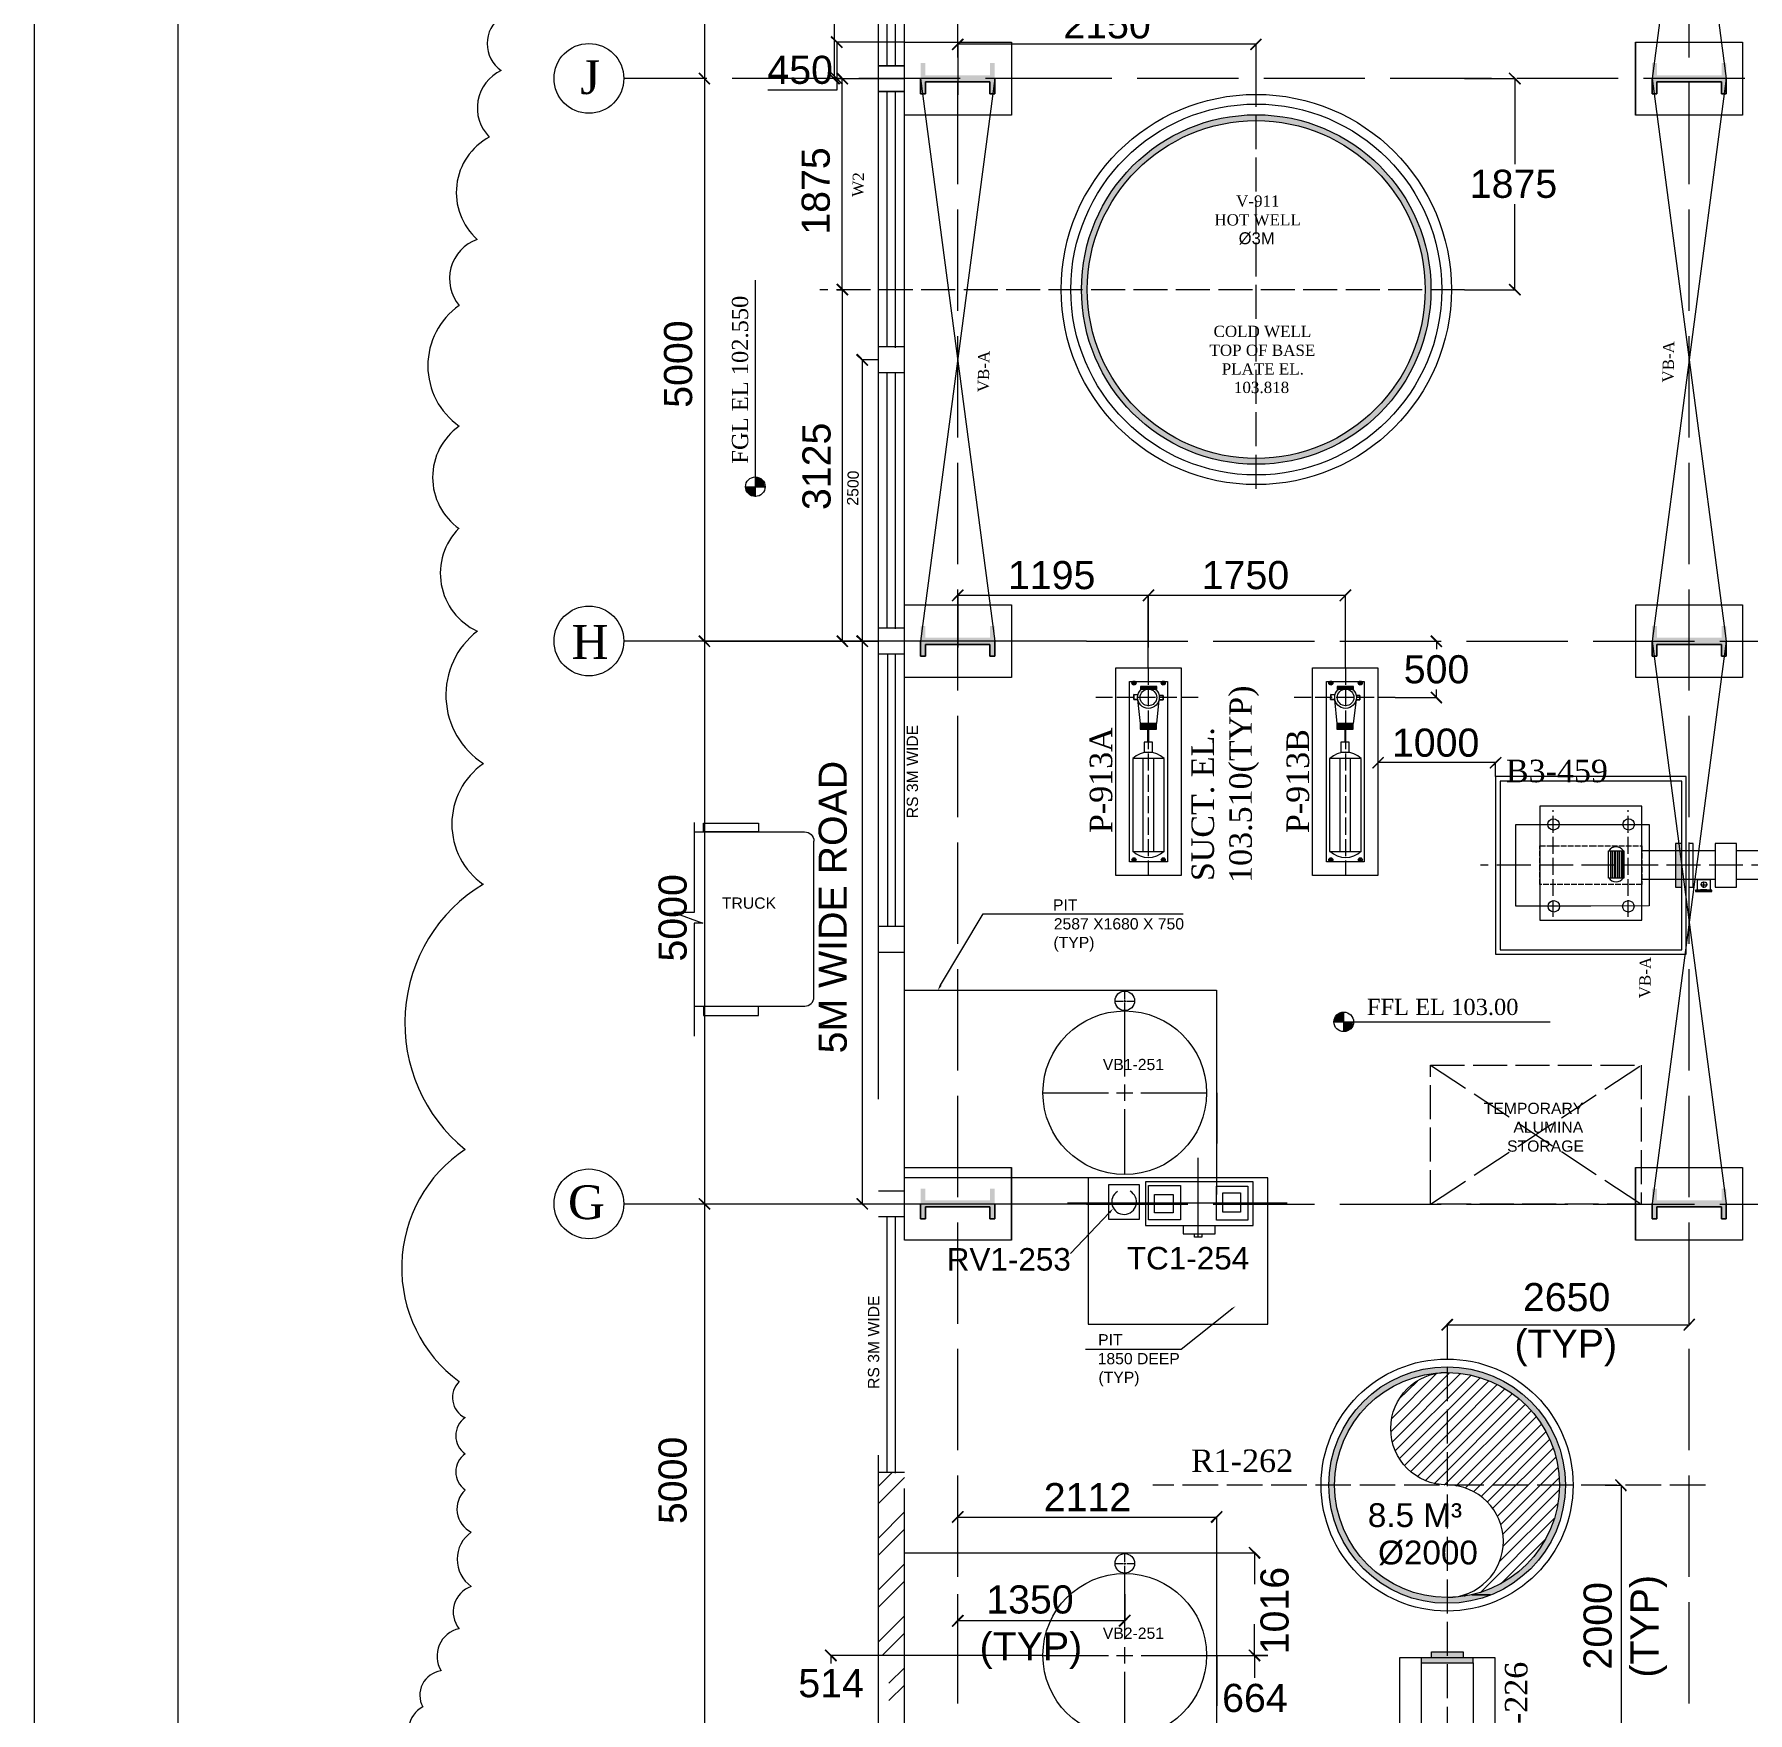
# Model space of a CAD drawing. Header units: inches. Extents: x 2602 to 127694, y 109 to 91908.
# Drawn here: x 2602 to 17829, y 52152 to 67067 of the extents above; entities that cross this region are included whole.
import ezdxf

# ---------------------------------------------------------------- set-up
doc = ezdxf.new("R2010")
doc.units = ezdxf.units.IN
doc.header["$MEASUREMENT"] = 0
doc.linetypes.add('PDF_IMPORT', pattern=[1, 0.8, -0.2])
doc.layers.add('PDF_Geometry', color=7, linetype='Continuous')
doc.layers.add('PDF_Solid Fills', color=7, linetype='Continuous', true_color=0x724639)
doc.layers.add('PDF_Text', color=230, linetype='Continuous', true_color=0xff007f)
doc.styles.add('PDF Arial', font='arial.ttf')
doc.styles.add('PDF Times New Roman', font='times.ttf')

msp = doc.modelspace()

# ---------------------------------------------------------------- hatches: boundary and pattern name
at = {"layer": 'PDF_Solid Fills', "true_color": 0x00b8b8, "transparency": 33554559}
for points in [[(9779, 66943), (9789, 66952), (9687, 67054), (9678, 67041)], [(8503, 66719), (8602, 66618), (8612, 66628), (8513, 66729)], [(9664, 66729), (9655, 66719), (9753, 66618), (9766, 66628)], [(9687, 66729), (9678, 66719), (9779, 66618), (9789, 66628)], [(9828, 66618), (9838, 66628), (9740, 66729), (9727, 66719)], [(9727, 64843), (9828, 64742), (9838, 64755), (9740, 64853)], [(10006, 64118), (10015, 64128), (9917, 64230), (9904, 64217)], [(10865, 62127), (10852, 62137), (10753, 62035), (10763, 62026)], [(12459, 62026), (12558, 62127), (12548, 62137), (12449, 62035)], [(14198, 62035), (14207, 62026), (14309, 62127), (14299, 62137)], [(8503, 61717), (8602, 61619), (8612, 61629), (8513, 61730)], [(9740, 61730), (9727, 61717), (9828, 61619), (9838, 61629)], [(9904, 61717), (10006, 61619), (10015, 61629), (9917, 61730)], [(15106, 61619), (15116, 61629), (15018, 61730), (15008, 61717)], [(15018, 61229), (15008, 61219), (15106, 61117), (15116, 61130)], [(14598, 60638), (14588, 60648), (14490, 60550), (14499, 60540)], [(15533, 60550), (15542, 60540), (15644, 60638), (15634, 60648)], [(8503, 56718), (8602, 56620), (8612, 56630), (8513, 56728)], [(9917, 56728), (9904, 56718), (10006, 56620), (10015, 56630)], [(15214, 55646), (15201, 55656), (15103, 55554), (15113, 55544)], [(17255, 55554), (17265, 55544), (17363, 55646), (17353, 55656)], [(16746, 54117), (16756, 54130), (16658, 54229), (16648, 54219)], [(10865, 53937), (10852, 53947), (10753, 53848), (10763, 53835)], [(13053, 53848), (13066, 53835), (13164, 53937), (13155, 53947)], [(13489, 53517), (13502, 53530), (13401, 53628), (13391, 53619)], [(10865, 53015), (10852, 53025), (10753, 52923), (10763, 52913)], [(12236, 52923), (12249, 52913), (12348, 53015), (12338, 53025)], [(9727, 52605), (9737, 52618), (9635, 52716), (9625, 52707)], [(13391, 52707), (13489, 52605), (13502, 52618), (13401, 52716)], [(15300, 52694), (15018, 52694), (15018, 52644), (14929, 52644), (14929, 52595), (15388, 52595), (15388, 52644), (15300, 52644)]]:
    msp.add_hatch(color=132, dxfattribs=at).paths.add_polyline_path(points)
at = {"layer": 'PDF_Solid Fills', "true_color": 0xb85b00, "transparency": 33554559}
for points in [[(10865, 67021), (10852, 67031), (10753, 66933), (10763, 66923)], [(13404, 66933), (13414, 66923), (13512, 67021), (13502, 67031)], [(15805, 66618), (15815, 66628), (15713, 66729), (15703, 66719)], [(15713, 64853), (15703, 64843), (15805, 64742), (15815, 64755)]]:
    msp.add_hatch(color=32, dxfattribs=at).paths.add_polyline_path(points)
at = {"layer": 'PDF_Solid Fills', "transparency": 33554559}
for color, points in [(256, [(11137, 66539), (11137, 66811), (11095, 66811), (11095, 66703), (10521, 66703), (10521, 66811), (10478, 66811), (10478, 66539), (10521, 66539), (10521, 66644), (11095, 66644), (11095, 66539)]), (256, [(17638, 66539), (17638, 66811), (17596, 66811), (17596, 66703), (17022, 66703), (17022, 66811), (16979, 66811), (16979, 66539), (17022, 66539), (17022, 66644), (17596, 66644), (17596, 66539)]), (256, [(11137, 61540), (11137, 61809), (11095, 61809), (11095, 61704), (10521, 61704), (10521, 61809), (10478, 61809), (10478, 61540), (10521, 61540), (10521, 61645), (11095, 61645), (11095, 61540)]), (256, [(17638, 61540), (17638, 61809), (17596, 61809), (17596, 61704), (17022, 61704), (17022, 61809), (16979, 61809), (16979, 61540), (17022, 61540), (17022, 61645), (17596, 61645), (17596, 61540)]), (1, [(12374, 61317), (12371, 61317), (12367, 61314), (12364, 61314), (12357, 61307), (12357, 61291), (12361, 61288), (12364, 61288), (12367, 61284), (12380, 61284), (12387, 61291), (12387, 61294), (12390, 61297), (12390, 61304), (12387, 61304), (12387, 61307), (12384, 61311), (12384, 61314), (12377, 61314)]), (1, [(12636, 61317), (12633, 61317), (12630, 61314), (12623, 61314), (12620, 61311), (12620, 61307), (12617, 61304), (12617, 61294), (12620, 61291), (12620, 61288), (12623, 61288), (12626, 61284), (12640, 61284), (12643, 61288), (12646, 61288), (12646, 61291), (12649, 61294), (12649, 61304), (12646, 61307), (12646, 61311), (12643, 61314), (12636, 61314)]), (1, [(14125, 61317), (14122, 61317), (14119, 61314), (14112, 61314), (14112, 61311), (14109, 61307), (14109, 61304), (14106, 61304), (14106, 61297), (14109, 61294), (14109, 61291), (14116, 61284), (14132, 61284), (14132, 61288), (14135, 61288), (14139, 61291), (14139, 61307), (14132, 61314), (14129, 61314)]), (1, [(14385, 61317), (14381, 61317), (14378, 61314), (14375, 61314), (14368, 61307), (14368, 61291), (14371, 61288), (14375, 61288), (14375, 61284), (14391, 61284), (14398, 61291), (14398, 61297), (14401, 61301), (14398, 61304), (14398, 61307), (14394, 61311), (14394, 61314), (14388, 61314)]), (1, [(12380, 59746), (12367, 59746), (12364, 59743), (12361, 59743), (12357, 59739), (12357, 59723), (12364, 59716), (12367, 59716), (12367, 59713), (12377, 59713), (12380, 59716), (12384, 59716), (12384, 59720), (12387, 59723), (12387, 59726), (12390, 59726), (12390, 59733), (12387, 59736), (12387, 59739)]), (1, [(12640, 59746), (12626, 59746), (12623, 59743), (12620, 59743), (12620, 59739), (12617, 59736), (12617, 59726), (12620, 59723), (12620, 59720), (12623, 59716), (12626, 59716), (12630, 59713), (12636, 59713), (12640, 59716), (12643, 59716), (12646, 59720), (12646, 59723), (12649, 59726), (12649, 59736), (12646, 59739), (12646, 59743), (12643, 59743)]), (1, [(14132, 59746), (14116, 59746), (14109, 59739), (14109, 59736), (14106, 59733), (14106, 59726), (14109, 59726), (14109, 59723), (14112, 59720), (14112, 59716), (14116, 59716), (14119, 59713), (14129, 59713), (14139, 59723), (14139, 59739), (14135, 59743), (14132, 59743)]), (1, [(14391, 59746), (14375, 59746), (14375, 59743), (14371, 59743), (14368, 59739), (14368, 59723), (14378, 59713), (14388, 59713), (14391, 59716), (14394, 59716), (14394, 59720), (14398, 59723), (14398, 59726), (14401, 59729), (14398, 59733), (14398, 59739)]), (256, [(10478, 56541), (10521, 56541), (10521, 56646), (11095, 56646), (11095, 56541), (11137, 56541), (11137, 56810), (11095, 56810), (11095, 56705), (10521, 56705), (10521, 56810), (10478, 56810)]), (256, [(17638, 56541), (17638, 56810), (17596, 56810), (17596, 56705), (17022, 56705), (17022, 56810), (16979, 56810), (16979, 56541), (17022, 56541), (17022, 56646), (17596, 56646), (17596, 56541)])]:
    msp.add_hatch(color=color, dxfattribs=at).paths.add_polyline_path(points)
at = {"layer": 'PDF_Solid Fills', "true_color": 0x00dd37, "transparency": 33554559}
h = msp.add_hatch(color=102, dxfattribs=at)
h.paths.add_polyline_path([(13460, 63298), (13319, 63305), (13194, 63321), (13184, 63325), (13046, 63357), (13000, 63370), (12915, 63400), (12843, 63433), (12790, 63456), (12705, 63502), (12669, 63525), (12577, 63584), (12554, 63600), (12462, 63675), (12446, 63689), (12361, 63777), (12351, 63787), (12269, 63885), (12262, 63895), (12187, 64004), (12184, 64010), (12118, 64125), (12115, 64131), (12062, 64253), (12059, 64256), (12016, 64384), (12016, 64387), (11984, 64522), (11964, 64660), (11957, 64797), (11964, 64938), (11984, 65073), (11984, 65076), (12016, 65207), (12016, 65211), (12059, 65342), (12062, 65345), (12115, 65466), (12118, 65473), (12184, 65588), (12187, 65594), (12262, 65703), (12269, 65709), (12351, 65808), (12361, 65821), (12446, 65906), (12462, 65919), (12554, 65995), (12577, 66011), (12669, 66073), (12705, 66093), (12790, 66142), (12843, 66165), (12915, 66198), (13000, 66224), (13046, 66241), (13184, 66273), (13194, 66273), (13319, 66293), (13460, 66300), (13597, 66293), (13722, 66273), (13735, 66273), (13870, 66241), (13916, 66224), (14001, 66198), (14073, 66165), (14125, 66142), (14211, 66093), (14247, 66073), (14339, 66011), (14362, 65995), (14453, 65919), (14470, 65906), (14555, 65821), (14565, 65808), (14647, 65709), (14654, 65703), (14729, 65594), (14732, 65588), (14798, 65473), (14801, 65466), (14854, 65345), (14857, 65342), (14900, 65211), (14900, 65207), (14932, 65076), (14932, 65073), (14952, 64938), (14959, 64797), (14952, 64660), (14932, 64522), (14900, 64387), (14900, 64384), (14857, 64256), (14854, 64253), (14801, 64131), (14798, 64125), (14732, 64010), (14729, 64004), (14654, 63895), (14647, 63885), (14565, 63787), (14555, 63777), (14470, 63689), (14453, 63675), (14362, 63600), (14339, 63584), (14247, 63525), (14211, 63502), (14125, 63456), (14073, 63433), (14001, 63400), (13916, 63370), (13870, 63357), (13735, 63325), (13722, 63321), (13597, 63305)])
h.paths.add_polyline_path([(13804, 63285), (13873, 63305), (13938, 63321), (13942, 63325), (14027, 63357), (14070, 63370), (14125, 63400), (14194, 63433), (14312, 63502), (14342, 63525), (14427, 63584), (14444, 63600), (14532, 63675), (14542, 63689), (14627, 63777), (14634, 63787), (14713, 63885), (14791, 64004), (14795, 64010), (14857, 64125), (14857, 64131), (14913, 64253), (14913, 64256), (14955, 64384), (14955, 64387), (14985, 64522), (15005, 64660), (15011, 64797), (15005, 64938), (14985, 65073), (14985, 65076), (14955, 65207), (14955, 65211), (14913, 65342), (14913, 65345), (14857, 65466), (14857, 65473), (14795, 65588), (14791, 65594), (14719, 65703), (14713, 65709), (14634, 65808), (14627, 65821), (14542, 65906), (14532, 65919), (14444, 65995), (14427, 66011), (14342, 66073), (14312, 66093), (14234, 66142), (14194, 66165), (14125, 66198), (14070, 66224), (13942, 66273), (13938, 66273), (13873, 66293), (13804, 66313), (13666, 66336), (13528, 66349), (13387, 66349), (13250, 66336), (13112, 66313), (13043, 66293), (12977, 66273), (12974, 66273), (12889, 66241), (12849, 66224), (12790, 66198), (12722, 66165), (12682, 66142), (12603, 66093), (12577, 66073), (12492, 66011), (12472, 65995), (12387, 65919), (12289, 65821), (12282, 65808), (12203, 65709), (12197, 65703), (12125, 65594), (12121, 65588), (12059, 65473), (12059, 65466), (12006, 65345), (12003, 65342), (11961, 65211), (11961, 65207), (11931, 65076), (11931, 65073), (11911, 64938), (11905, 64797), (11911, 64660), (11931, 64522), (11961, 64387), (11961, 64384), (12003, 64256), (12006, 64253), (12059, 64131), (12059, 64125), (12121, 64010), (12125, 64004), (12203, 63885), (12282, 63787), (12289, 63777), (12374, 63689), (12387, 63675), (12472, 63600), (12492, 63584), (12577, 63525), (12603, 63502), (12722, 63433), (12790, 63400), (12849, 63370), (12889, 63357), (12974, 63325), (12977, 63321), (13043, 63305), (13112, 63285), (13250, 63259), (13387, 63249), (13528, 63249), (13666, 63259)], flags=0)
at = {"layer": 'PDF_Solid Fills', "true_color": 0x5bb8b8, "transparency": 33554559}
h = msp.add_hatch(color=123, dxfattribs=at)
h.paths.add_polyline_path([(9008, 63046), (8923, 63046), (8923, 63029), (8926, 63016), (8933, 63003), (8943, 62990), (8953, 62980), (8966, 62970), (8979, 62964), (8992, 62960), (9008, 62957)])
h.paths.add_polyline_path([(9022, 63128), (9008, 63131), (9008, 63046), (9094, 63046), (9090, 63059), (9087, 63075), (9081, 63088), (9074, 63098), (9064, 63111), (9038, 63124)])
at = {"layer": 'PDF_Solid Fills', "true_color": 0xb85b5b, "transparency": 33554559}
for points in [[(12577, 61271), (12433, 61271), (12433, 61248), (12577, 61248)], [(14326, 61271), (14181, 61271), (14181, 61248), (14326, 61248)], [(12430, 60891), (12574, 60891), (12574, 60943), (12430, 60943)], [(14178, 60891), (14322, 60891), (14322, 60943), (14178, 60943)], [(17186, 59877), (17186, 59487), (17242, 59487), (17242, 59877)], [(17511, 59460), (17465, 59460), (17465, 59467), (17409, 59467), (17409, 59460), (17366, 59460), (17366, 59451), (17511, 59451)]]:
    msp.add_hatch(color=13, dxfattribs=at).paths.add_polyline_path(points)
at = {"layer": 'PDF_Solid Fills', "true_color": 0x5bb8b8, "transparency": 33554559}
h = msp.add_hatch(color=123, dxfattribs=at)
h.paths.add_polyline_path([(14237, 58289), (14237, 58204), (14250, 58204), (14266, 58211), (14293, 58224), (14303, 58234), (14316, 58260), (14319, 58276), (14322, 58289)])
h.paths.add_polyline_path([(14237, 58375), (14221, 58375), (14207, 58371), (14194, 58365), (14181, 58355), (14171, 58345), (14162, 58332), (14155, 58319), (14152, 58306), (14152, 58289), (14237, 58289)])
at = {"layer": 'PDF_Solid Fills', "true_color": 0x00dd37, "transparency": 33554559}
h = msp.add_hatch(color=102, dxfattribs=at)
h.paths.add_polyline_path([(15155, 53172), (15044, 53179), (14932, 53199), (14824, 53228), (14785, 53248), (14719, 53274), (14663, 53304), (14624, 53327), (14558, 53373), (14532, 53392), (14463, 53451), (14447, 53468), (14385, 53540), (14371, 53550), (14316, 53632), (14309, 53641), (14257, 53733), (14253, 53740), (14214, 53838), (14211, 53845), (14181, 53947), (14181, 53950), (14162, 54061), (14155, 54173), (14162, 54284), (14162, 54288), (14181, 54396), (14181, 54399), (14211, 54504), (14214, 54507), (14253, 54609), (14257, 54616), (14309, 54704), (14316, 54714), (14371, 54796), (14385, 54809), (14447, 54881), (14463, 54895), (14532, 54957), (14558, 54973), (14624, 55019), (14663, 55042), (14719, 55075), (14785, 55101), (14824, 55118), (14932, 55147), (14932, 55150), (15044, 55167), (15155, 55173), (15267, 55167), (15375, 55150), (15378, 55147), (15483, 55118), (15526, 55101), (15588, 55075), (15647, 55042), (15687, 55019), (15752, 54973), (15779, 54957), (15844, 54895), (15861, 54881), (15926, 54809), (15936, 54796), (15995, 54714), (16002, 54704), (16051, 54616), (16054, 54609), (16097, 54507), (16100, 54504), (16130, 54399), (16130, 54396), (16149, 54288), (16149, 54284), (16156, 54173), (16149, 54061), (16130, 53950), (16130, 53947), (16100, 53845), (16097, 53838), (16054, 53740), (16051, 53733), (16002, 53641), (15995, 53632), (15936, 53550), (15926, 53540), (15861, 53468), (15844, 53451), (15779, 53392), (15752, 53373), (15687, 53327), (15647, 53304), (15588, 53274), (15526, 53248), (15483, 53228), (15378, 53199), (15375, 53199), (15267, 53179)])
h.paths.add_polyline_path([(15434, 53163), (15470, 53172), (15487, 53179), (15542, 53199), (15611, 53228), (15647, 53248), (15690, 53274), (15743, 53304), (15772, 53327), (15834, 53373), (15854, 53392), (15916, 53451), (15930, 53468), (15992, 53540), (15998, 53550), (16054, 53632), (16057, 53641), (16107, 53733), (16110, 53740), (16149, 53838), (16149, 53845), (16179, 53947), (16179, 53950), (16199, 54061), (16205, 54173), (16199, 54284), (16199, 54288), (16179, 54396), (16179, 54399), (16149, 54504), (16149, 54507), (16110, 54609), (16107, 54616), (16057, 54704), (16054, 54714), (15998, 54796), (15992, 54809), (15930, 54881), (15854, 54957), (15834, 54973), (15772, 55019), (15743, 55042), (15690, 55075), (15647, 55101), (15611, 55118), (15542, 55147), (15542, 55150), (15487, 55167), (15470, 55173), (15434, 55186), (15326, 55209), (15211, 55223), (15096, 55223), (14985, 55209), (14873, 55186), (14841, 55173), (14821, 55167), (14765, 55150), (14765, 55147), (14699, 55118), (14663, 55101), (14617, 55075), (14565, 55042), (14476, 54973), (14457, 54957), (14391, 54895), (14381, 54881), (14319, 54809), (14312, 54796), (14257, 54714), (14250, 54704), (14201, 54616), (14201, 54609), (14162, 54507), (14158, 54504), (14129, 54399), (14129, 54396), (14112, 54288), (14112, 54284), (14106, 54173), (14112, 54061), (14129, 53950), (14129, 53947), (14158, 53845), (14162, 53838), (14201, 53740), (14201, 53733), (14250, 53641), (14257, 53632), (14312, 53550), (14319, 53540), (14381, 53468), (14391, 53451), (14457, 53392), (14476, 53373), (14565, 53304), (14617, 53274), (14663, 53248), (14699, 53228), (14765, 53199), (14821, 53179), (14841, 53172), (14873, 53163), (14985, 53136), (15096, 53127), (15211, 53127), (15326, 53136)], flags=0)

# ---------------------------------------------------------------- linework, layer by layer
at = {"layer": 'PDF_Geometry', "lineweight": 0}
msp.add_lwpolyline([(2602, 109), (89044, 109), (104569, 109), (127694, 109), (127694, 91908), (104569, 91908), (2602, 91908)], close=True, dxfattribs=at)
for points in [[(104569, 90632), (3878, 90632), (3878, 13355)], [(6752, 66742), (6752, 66742)], [(6643, 66152), (6643, 66152)], [(6538, 65243), (6538, 65243)], [(6378, 64653), (6378, 64653)], [(6378, 63584), (6378, 63584)], [(6378, 62672), (6378, 62672)], [(6538, 61763), (6538, 61763)], [(12502, 61438), (12502, 61619)], [(14253, 61438), (14253, 61619)], [(12407, 61156), (12430, 60943)], [(12597, 61153), (12574, 60943)], [(14158, 61156), (14178, 60943)], [(14348, 61153), (14322, 60943)], [(6591, 60582), (6591, 60582)], [(6591, 59513), (6591, 59513)], [(6430, 57158), (6430, 57158)], [(10179, 56558), (10179, 54288)], [(10252, 56558), (10252, 54281)], [(6378, 55091), (6378, 55091)], [(6430, 54773), (6430, 54773)], [(6430, 54452), (6430, 54452)], [(6430, 54130), (6430, 54130)], [(6483, 53753), (6483, 53753)], [(6483, 53271), (6483, 53271)], [(6378, 52897), (6378, 52897)], [(6217, 52523), (6217, 52523)], [(6056, 52202), (6056, 52202)]]:
    msp.add_lwpolyline(points, dxfattribs=at)
at = {"layer": 'PDF_Geometry', "color": 30, "linetype": 'PDF_IMPORT', "lineweight": 0, "ltscale": 1125.093782, "true_color": 0xff7f00}
for points in [[(10809, 17356), (10809, 85751)], [(17307, 17356), (17307, 83868), (17307, 77377)], [(103310, 66674), (11954, 66674), (7837, 66674)], [(11954, 61675), (103310, 61675)], [(11954, 56672), (103310, 56672)]]:
    msp.add_lwpolyline(points, dxfattribs=at)
at = {"layer": 'PDF_Geometry', "color": 12, "linetype": 'PDF_IMPORT', "lineweight": 0, "ltscale": 15816.91609, "true_color": 0xdd0000}
msp.add_lwpolyline([(33514, 25970), (10104, 25970), (10104, 77377)], dxfattribs=at)
at = {"layer": 'PDF_Geometry', "color": 12, "linetype": 'PDF_IMPORT', "lineweight": 0, "ltscale": 15587.305114, "true_color": 0xdd0000}
msp.add_lwpolyline([(10334, 41675), (10334, 77147), (91708, 77147)], dxfattribs=at)
at = {"layer": 'PDF_Geometry', "color": 132, "lineweight": 0, "true_color": 0x00b8b8}
for points in [[(8559, 76675), (8559, 73995), (8559, 71673), (8559, 68996), (8559, 66674), (8559, 63997), (8559, 61675), (9625, 61675), (9960, 61675), (9960, 58995), (9960, 56672)], [(10104, 68314), (9710, 68314), (9710, 67316), (9710, 66674), (10104, 66674)], [(10334, 66998), (9733, 66998), (9733, 66674), (10334, 66674)], [(10334, 66998), (10334, 66998)], [(9733, 64797), (9783, 64797), (9783, 65558), (9783, 66674), (9733, 66674), (9733, 66572), (9120, 66572)], [(9733, 66674), (9733, 66674)], [(10334, 66674), (10334, 66674)], [(9783, 64797), (9783, 64797)], [(9783, 64797), (9783, 63059), (9783, 61675)], [(10104, 64174), (9960, 64174), (9960, 62747), (9960, 61675), (10104, 61675)], [(14253, 61619), (14253, 62081), (12502, 62081), (12502, 61619), (12502, 62081), (10809, 62081), (10809, 61619)], [(10809, 62081), (10809, 62081)], [(12502, 62081), (12502, 62081)], [(8559, 61675), (8559, 58995), (8559, 56672)], [(9783, 61675), (9783, 61675)], [(14696, 61675), (15064, 61675), (15064, 61602)], [(14696, 61675), (14696, 61675)], [(15064, 61675), (15064, 61675)], [(10809, 61619), (10809, 61619)], [(12502, 61619), (12502, 61619)], [(12502, 61619), (12502, 61619)], [(14253, 61619), (14253, 61619)], [(14696, 61173), (15064, 61173), (15064, 61245)], [(14696, 61173), (14696, 61173)], [(15588, 60471), (15588, 60595), (14542, 60595), (14542, 60471)], [(14542, 60595), (14542, 60595)], [(14542, 60471), (14542, 60471)], [(15588, 60471), (15588, 60471)], [(9897, 56672), (9625, 56672), (8559, 56672), (8559, 53996), (8559, 51673), (8559, 48997), (8559, 46674), (8559, 43998), (8559, 41675)], [(15159, 55600), (15159, 55600)], [(15159, 55600), (17307, 55600)], [(17307, 55600), (17307, 55600)], [(16563, 54173), (16704, 54173), (16704, 52746), (16704, 51673), (16563, 51673)], [(10809, 53573), (10809, 53891), (13109, 53891), (13109, 53573)], [(13109, 53891), (13109, 53891)], [(10809, 53573), (10809, 53573)], [(13020, 53573), (13446, 53573), (13446, 53294)], [(13109, 53573), (13109, 53573)], [(12292, 53205), (12292, 52969), (10809, 52969), (10809, 53205)], [(13020, 52661), (13446, 52661), (13446, 52940)], [(15018, 52644), (15018, 52694), (15159, 52694), (15300, 52694), (15300, 52644)], [(11564, 52661), (9681, 52661), (9681, 52589)], [(11564, 52661), (11564, 52661)], [(13446, 52661), (13446, 52461)], [(13446, 52661), (13446, 52661)], [(13565, 52661), (13565, 52661)], [(14929, 52595), (14929, 52644)], [(15388, 52595), (15388, 52644)]]:
    msp.add_lwpolyline(points, dxfattribs=at)
at = {"layer": 'PDF_Geometry', "color": 17, "lineweight": 0, "true_color": 0x724639}
for points in [[(16979, 71673), (17638, 66674), (16979, 61675), (17638, 56676)], [(17638, 71673), (16979, 66674), (17638, 61675), (16979, 56676)], [(10478, 66674), (11137, 61675)], [(11137, 66674), (10478, 61675)]]:
    msp.add_lwpolyline(points, dxfattribs=at)
at = {"layer": 'PDF_Geometry', "color": 12, "lineweight": 0, "true_color": 0xdd0000}
for points in [[(10179, 69058), (10179, 66788)], [(10252, 69058), (10252, 66782)], [(10179, 66559), (10179, 64289)], [(10252, 66559), (10252, 64282)], [(10334, 64289), (10104, 64289)], [(10334, 64059), (10104, 64059)], [(10179, 64059), (10179, 61789)], [(10252, 64059), (10252, 61783)], [(10334, 61789), (10104, 61789)], [(10334, 61560), (10104, 61560)], [(10334, 59139), (10104, 59139)], [(10334, 58909), (10104, 58909)], [(10334, 56787), (10104, 56787)], [(10334, 56558), (10104, 56558)], [(10104, 54166), (10225, 54288)], [(10334, 54288), (10104, 54288)], [(10104, 54012), (10334, 54242)], [(10104, 53704), (10334, 53937)], [(10104, 53553), (10334, 53783)], [(10104, 53245), (10334, 53474)], [(10104, 53090), (10334, 53320)], [(10104, 52782), (10334, 53012)], [(10143, 52667), (10334, 52858)], [(10196, 52415), (10334, 52552)], [(10196, 52261), (10334, 52398)]]:
    msp.add_lwpolyline(points, dxfattribs=at)
at = {"layer": 'PDF_Geometry', "lineweight": 0}
for points in [[(6752, 67224, 0.520531), (6751, 66745, 0.520571), (6646, 66154, 0.520575), (6539, 65245, 0.520572), (6378, 64656, 0.52054), (6379, 63585, 0.520538), (6379, 62674)], [(6593, 59516, 0.520571), (6431, 57158, 0.520571), (6378, 55094, 0.520582), (6431, 54774, 0.52054), (6431, 54452, 0.52054), (6431, 54133)], [(6431, 54130, 0.520563), (6486, 53756, 0.520542), (6485, 53274, 0.520565), (6378, 52898, 0.520537), (6218, 52525)], [(6216, 52524, 0.520564), (6055, 52203, 0.520567), (6001, 51828)]]:
    msp.add_lwpolyline(points, format="xyb", dxfattribs=at)
at = {"layer": 'PDF_Geometry', "color": 17, "lineweight": 0, "true_color": 0x724639}
for points in [[(10334, 66998), (11285, 66998), (11285, 66349), (10334, 66349)], [(16832, 66998), (17783, 66998), (17783, 66349), (16832, 66349)], [(16835, 66998), (17783, 66998), (17783, 66349), (16835, 66349)], [(16835, 66998), (17783, 66998), (17783, 66349), (16835, 66349)], [(10809, 66644), (11095, 66644), (11095, 66539), (11137, 66539), (11137, 66674), (11137, 66539), (11095, 66539), (11095, 66644), (10809, 66644), (10521, 66644), (10521, 66539), (10478, 66539), (10478, 66674), (10478, 66539), (10521, 66539), (10521, 66644)], [(10809, 66644), (11095, 66644), (11095, 66539), (11137, 66539), (11137, 66674), (11137, 66539), (11095, 66539), (11095, 66644), (10809, 66644), (10521, 66644), (10521, 66539), (10478, 66539), (10478, 66674), (10478, 66539), (10521, 66539), (10521, 66644)], [(17307, 66644), (17596, 66644), (17596, 66539), (17638, 66539), (17638, 66674), (17638, 66539), (17596, 66539), (17596, 66644), (17307, 66644), (17022, 66644), (17022, 66539), (16979, 66539), (16979, 66674), (16979, 66539), (17022, 66539), (17022, 66644)], [(17307, 66644), (17596, 66644), (17596, 66539), (17638, 66539), (17638, 66674), (17638, 66539), (17596, 66539), (17596, 66644), (17307, 66644), (17022, 66644), (17022, 66539), (16979, 66539), (16979, 66674), (16979, 66539), (17022, 66539), (17022, 66644)], [(10334, 61996), (11285, 61996), (11285, 61350), (10334, 61350)], [(10334, 61996), (11285, 61996), (11285, 61350), (10334, 61350)], [(16835, 61996), (17783, 61996), (17783, 61350), (16835, 61350)], [(16835, 61996), (17783, 61996), (17783, 61350), (16835, 61350)], [(10809, 61645), (11095, 61645), (11095, 61540), (11137, 61540), (11137, 61675), (11137, 61540), (11095, 61540), (11095, 61645), (10809, 61645), (10521, 61645), (10521, 61540), (10478, 61540), (10478, 61675), (10478, 61540), (10521, 61540), (10521, 61645)], [(10809, 61645), (11095, 61645), (11095, 61540), (11137, 61540), (11137, 61675), (11137, 61540), (11095, 61540), (11095, 61645), (10809, 61645), (10521, 61645), (10521, 61540), (10478, 61540), (10478, 61675), (10478, 61540), (10521, 61540), (10521, 61645)], [(17307, 61645), (17596, 61645), (17596, 61540), (17638, 61540), (17638, 61675), (17638, 61540), (17596, 61540), (17596, 61645), (17307, 61645), (17022, 61645), (17022, 61540), (16979, 61540), (16979, 61675), (16979, 61540), (17022, 61540), (17022, 61645)], [(17307, 61645), (17596, 61645), (17596, 61540), (17638, 61540), (17638, 61675), (17638, 61540), (17596, 61540), (17596, 61645), (17307, 61645), (17022, 61645), (17022, 61540), (16979, 61540), (16979, 61675), (16979, 61540), (17022, 61540), (17022, 61645)], [(10334, 56997), (11285, 56997), (11285, 56351), (10334, 56351)], [(10334, 56997), (11285, 56997), (11285, 56351), (10334, 56351)], [(10334, 56997), (11282, 56997), (11282, 56351), (10334, 56351)], [(10334, 56997), (11285, 56997), (11285, 56351), (10334, 56351)], [(16832, 56997), (17783, 56997), (17783, 56351), (16832, 56351)], [(16835, 56997), (17783, 56997), (17783, 56351), (16835, 56351)], [(16835, 56997), (17783, 56997), (17783, 56351), (16835, 56351)], [(16835, 56997), (17783, 56997), (17783, 56351), (16835, 56351)], [(10809, 56646), (11095, 56646), (11095, 56541), (11137, 56541), (11137, 56676), (11137, 56541), (11095, 56541), (11095, 56646), (10809, 56646), (10521, 56646), (10521, 56541), (10478, 56541), (10478, 56676), (10478, 56541), (10521, 56541), (10521, 56646)], [(10809, 56646), (11095, 56646), (11095, 56541), (11137, 56541), (11137, 56676), (11137, 56541), (11095, 56541), (11095, 56646), (10809, 56646), (10521, 56646), (10521, 56541), (10478, 56541), (10478, 56676), (10478, 56541), (10521, 56541), (10521, 56646)], [(17307, 56646), (17596, 56646), (17596, 56541), (17638, 56541), (17638, 56676), (17638, 56541), (17596, 56541), (17596, 56646), (17307, 56646), (17022, 56646), (17022, 56541), (16979, 56541), (16979, 56676), (16979, 56541), (17022, 56541), (17022, 56646)], [(17307, 56646), (17596, 56646), (17596, 56541), (17638, 56541), (17638, 56676), (17638, 56541), (17596, 56541), (17596, 56646), (17307, 56646), (17022, 56646), (17022, 56541), (16979, 56541), (16979, 56676), (16979, 56541), (17022, 56541), (17022, 56646)]]:
    msp.add_lwpolyline(points, close=True, dxfattribs=at)
at = {"layer": 'PDF_Geometry', "color": 32, "lineweight": 0, "true_color": 0xb85b00}
for points in [[(13460, 66529), (13460, 66979), (10809, 66979), (10809, 66529)], [(10809, 66979), (10809, 66979)], [(15313, 66674), (15759, 66674), (15759, 65913)], [(15313, 66674), (15313, 66674)], [(15759, 66674), (15759, 66674)], [(10809, 66529), (10809, 66529)], [(13460, 66529), (13460, 66529)], [(15313, 64797), (15759, 64797), (15759, 65558)], [(15313, 64797), (15313, 64797)]]:
    msp.add_lwpolyline(points, dxfattribs=at)
at = {"layer": 'PDF_Geometry', "color": 12, "lineweight": 0, "true_color": 0xdd0000}
for points in [[(10104, 66788), (10334, 66788)], [(10104, 66559), (10334, 66559)]]:
    msp.add_lwpolyline(points, close=True, dxfattribs=at)
at = {"layer": 'PDF_Geometry', "linetype": 'PDF_IMPORT', "lineweight": 0, "ltscale": 377.218032}
for points in [[(13460, 63029), (13460, 66582)], [(15313, 64797), (9582, 64797)], [(22313, 59684), (15454, 59684)], [(16881, 57906), (16881, 56672), (15011, 56672), (15011, 57906), (16881, 57906)], [(15159, 55600), (15159, 50775)]]:
    msp.add_lwpolyline(points, dxfattribs=at)
at = {"layer": 'PDF_Geometry', "color": 123, "lineweight": 0, "true_color": 0x5bb8b8}
for points in [[(9008, 64883), (9008, 63131), (9008, 62957)], [(8923, 63046), (9094, 63046)], [(14237, 58375), (14237, 58204)], [(16074, 58289), (14322, 58289), (14152, 58289)]]:
    msp.add_lwpolyline(points, dxfattribs=at)
at = {"layer": 'PDF_Geometry', "color": 30, "lineweight": 0, "true_color": 0xff7f00}
for points in [[(11954, 61675), (7837, 61675)], [(11954, 56672), (7837, 56672)]]:
    msp.add_lwpolyline(points, dxfattribs=at)
at = {"layer": 'PDF_Geometry', "color": 4, "lineweight": 0}
for points in [[(10183, 61560), (10183, 59139)], [(10252, 61560), (10252, 59139)], [(8467, 60064), (8467, 59264), (8287, 59264), (8543, 59169), (8467, 59169), (8467, 58165)], [(17412, 59510), (17432, 59510)], [(17435, 59510), (17442, 59510), (17461, 59510)], [(17438, 59513), (17438, 59533)], [(17438, 59506), (17438, 59510)], [(17438, 59483), (17438, 59503)], [(10655, 58617), (11036, 59251), (11655, 59251), (12813, 59251)], [(12203, 58476), (12275, 58476)], [(12282, 58476), (12302, 58476)], [(12292, 58493), (12292, 58565)], [(12292, 58467), (12292, 58486)], [(12308, 58476), (12380, 58476)], [(12292, 57807), (12292, 58388), (12292, 58460)], [(12292, 57588), (12292, 57735)], [(11564, 57660), (12148, 57660)], [(12220, 57660), (12364, 57660)], [(12436, 57660), (13020, 57660)], [(13112, 57660), (13109, 56758)], [(12292, 56935), (12292, 57515)], [(12945, 56377), (12945, 57082)], [(13735, 56679), (11783, 56679)], [(12157, 56597), (11810, 56233)], [(12813, 56482), (12813, 56407), (13095, 56407), (13095, 56482)], [(11810, 56233), (11810, 56233)], [(13243, 55738), (12794, 55380), (11944, 55380)], [(12794, 55380), (12794, 55380)], [(12203, 53477), (12275, 53477)], [(12282, 53477), (12302, 53477)], [(12292, 53494), (12292, 53566)], [(12292, 53468), (12292, 53484)], [(12292, 52805), (12292, 53389), (12292, 53458)], [(12312, 53477), (12380, 53477)], [(12292, 52589), (12292, 52733)], [(11564, 52661), (12148, 52661)], [(12220, 52661), (12364, 52661)], [(12439, 52661), (13020, 52661)], [(13112, 52661), (13109, 51759)], [(12292, 51933), (12292, 52516)]]:
    msp.add_lwpolyline(points, dxfattribs=at)
at = {"layer": 'PDF_Geometry', "color": 132, "lineweight": 0, "true_color": 0x00b8b8}
for points in [[(12502, 59592), (12213, 59592), (12213, 61438), (12502, 61438), (12794, 61438), (12794, 59592)], [(14253, 59592), (13961, 59592), (13961, 61438), (14253, 61438), (14542, 61438), (14542, 59592)], [(12502, 59713), (12334, 59713), (12334, 61317), (12502, 61317), (12672, 61317), (12672, 59713)], [(14253, 59713), (14086, 59713), (14086, 61317), (14253, 61317), (14421, 61317), (14421, 59713)], [(13446, 52661), (13565, 52661)], [(15159, 51201), (14736, 51201), (14736, 52644), (15159, 52644), (15582, 52644), (15582, 51201)], [(15159, 52595), (15388, 52595), (15388, 51860), (15159, 51860), (14929, 51860), (14929, 52595)]]:
    msp.add_lwpolyline(points, close=True, dxfattribs=at)
at = {"layer": 'PDF_Geometry', "linetype": 'PDF_IMPORT', "lineweight": 0, "ltscale": 190.249094}
for points in [[(12502, 61438), (12502, 59592)], [(14253, 61438), (14253, 59592)], [(12945, 61173), (12036, 61173)]]:
    msp.add_lwpolyline(points, dxfattribs=at)
at = {"layer": 'PDF_Geometry', "color": 13, "lineweight": 0, "true_color": 0xb85b5b}
for points in [[(12505, 61271), (12433, 61271), (12433, 61248), (12505, 61248), (12577, 61248), (12577, 61271), (12502, 61271)], [(14257, 61271), (14181, 61271), (14181, 61248), (14253, 61248), (14326, 61248), (14326, 61271), (14253, 61271)], [(12502, 60943), (12430, 60943), (12430, 60917), (12502, 60917), (12574, 60917), (12574, 60943), (12498, 60943)], [(12502, 60917), (12430, 60917), (12430, 60891), (12502, 60891), (12574, 60891), (12574, 60917), (12498, 60917)], [(14253, 60943), (14178, 60943), (14178, 60917), (14250, 60917), (14322, 60917), (14322, 60943), (14250, 60943)], [(14253, 60917), (14178, 60917), (14178, 60891), (14250, 60891), (14322, 60891), (14322, 60917), (14250, 60917)], [(17383, 59460), (17366, 59460), (17366, 59451), (17511, 59451), (17511, 59460), (17494, 59460)], [(17409, 59460), (17409, 59467), (17465, 59467), (17465, 59460)]]:
    msp.add_lwpolyline(points, dxfattribs=at)
at = {"layer": 'PDF_Geometry', "color": 1, "lineweight": 0}
for points in [[(12649, 61304), (12617, 61304), (12649, 61304)], [(14398, 61304), (14368, 61304), (14398, 61304)], [(12649, 59726), (12617, 59726), (12649, 59726)], [(12636, 59746), (12633, 59746), (12636, 59746)], [(14398, 59726), (14368, 59726), (14398, 59726)]]:
    msp.add_lwpolyline(points, dxfattribs=at)
at = {"layer": 'PDF_Geometry', "color": 102, "lineweight": 0, "true_color": 0x00dd37}
for points in [[(12374, 61176), (12374, 61199), (12410, 61196), (12374, 61199)], [(12374, 61176), (12374, 61156), (12407, 61156), (12374, 61156)], [(12633, 61173), (12633, 61192), (12597, 61192), (12633, 61192)], [(12633, 61173), (12633, 61153), (12597, 61153), (12633, 61153)], [(14125, 61176), (14122, 61156), (14158, 61156), (14122, 61156)], [(14125, 61176), (14125, 61199), (14158, 61196), (14125, 61199)], [(14381, 61173), (14381, 61192), (14348, 61192), (14381, 61192)], [(14381, 61173), (14381, 61153), (14348, 61153), (14381, 61153)], [(12466, 60687), (12538, 60687), (12538, 60776), (12466, 60776)], [(14214, 60687), (14286, 60687), (14286, 60776), (14214, 60776)], [(12502, 59805), (12643, 59805), (12643, 60632), (12502, 60632), (12364, 60632), (12364, 59805)], [(14253, 59805), (14394, 59805), (14394, 60632), (14253, 60632), (14112, 60632), (14112, 59805)], [(16592, 59811), (16727, 59811), (16727, 59569), (16592, 59569)]]:
    msp.add_lwpolyline(points, close=True, dxfattribs=at)
at = {"layer": 'PDF_Geometry', "linetype": 'PDF_IMPORT', "lineweight": 0, "ltscale": 186.968938}
for points in [[(14696, 61173), (13788, 61173)], [(16100, 59224), (16100, 60172)], [(16766, 59224), (16766, 60172)]]:
    msp.add_lwpolyline(points, dxfattribs=at)
at = {"layer": 'PDF_Geometry', "color": 102, "lineweight": 0, "true_color": 0x00dd37}
for points in [[(12498, 60776), (12498, 60891)], [(12508, 60776), (12508, 60891)], [(14250, 60776), (14250, 60891)], [(14257, 60776), (14257, 60891)], [(12456, 59805), (12456, 60632)], [(12551, 59805), (12551, 60632)], [(14207, 59805), (14207, 60632)], [(14299, 59805), (14299, 60632)], [(16609, 59811), (16609, 59569)], [(16625, 59811), (16625, 59569)], [(16641, 59811), (16641, 59569)], [(16654, 59811), (16654, 59569)], [(16671, 59811), (16671, 59569)], [(16687, 59811), (16687, 59569)], [(16704, 59811), (16704, 59569)], [(16717, 59811), (16717, 59569)], [(14657, 54649), (15178, 55173)], [(14663, 54763), (15064, 55167)], [(14670, 54557), (15277, 55167)], [(14696, 54478), (15369, 55150)], [(14732, 54409), (15451, 55127)], [(14729, 54937), (14893, 55098)], [(14775, 54347), (15529, 55101)], [(14831, 54294), (15602, 55068)], [(14890, 54248), (15670, 55029)], [(14962, 54212), (15736, 54986)], [(15041, 54186), (15795, 54940)], [(15132, 54173), (15851, 54891)], [(15234, 54166), (15903, 54835)], [(15319, 54147), (15949, 54780)], [(15392, 54114), (15995, 54717)], [(15457, 54071), (16034, 54649)], [(15513, 54022), (16067, 54580)], [(15562, 53966), (16100, 54504)], [(15602, 53897), (16123, 54422)], [(15631, 53822), (16143, 54334)], [(15651, 53737), (16153, 54238)], [(15159, 54173), (15159, 54173)], [(15654, 53632), (16153, 54134)], [(15621, 53494), (16143, 54015)], [(15451, 53218), (16110, 53878)], [(15634, 53297), (16031, 53694)], [(15195, 53176), (15195, 53176)], [(15313, 53186), (15333, 53205)], [(15542, 53199), (15378, 53199), (15542, 53199)]]:
    msp.add_lwpolyline(points, dxfattribs=at)
at = {"layer": 'PDF_Geometry', "color": 162, "lineweight": 0, "true_color": 0x002db8}
for points in [[(17281, 60471), (15588, 60471), (15588, 58893), (17281, 58893), (17281, 59684)], [(17242, 60431), (15628, 60431), (15628, 58932), (17242, 58932), (17242, 59684)], [(16887, 60208), (15982, 60208), (15982, 59195), (16887, 59195), (16887, 59684)]]:
    msp.add_lwpolyline(points, close=True, dxfattribs=at)
at = {"layer": 'PDF_Geometry', "color": 202, "lineweight": 0, "true_color": 0x8a00b8}
for points in [[(8549, 60057), (9038, 60057), (9038, 59979), (8549, 59979)], [(8549, 58349), (9038, 58349), (9038, 58427), (8549, 58427)]]:
    msp.add_lwpolyline(points, close=True, dxfattribs=at)
at = {"layer": 'PDF_Geometry', "color": 13, "lineweight": 0, "true_color": 0xb85b5b}
for points in [[(16435, 59319), (15769, 59319), (15769, 60044), (16435, 60044), (16953, 60044), (16953, 59323)], [(17186, 59841), (17186, 59684), (17186, 59526), (17186, 59487), (17242, 59487), (17242, 59684), (17242, 59877), (17186, 59877)], [(17304, 59877), (17304, 59487), (17343, 59487), (17343, 59877)], [(17540, 59877), (17540, 59487), (17730, 59487), (17730, 59684), (17730, 59877)], [(17383, 59556), (17494, 59556), (17494, 59460), (17383, 59460)]]:
    msp.add_lwpolyline(points, close=True, dxfattribs=at)
at = {"layer": 'PDF_Geometry', "color": 202, "lineweight": 0, "true_color": 0x8a00b8}
msp.add_lwpolyline([(8467, 59979), (9448, 59979, -0.414218), (9530, 59898)], format="xyb", dxfattribs=at)
for points in [[(9527, 59897), (9527, 58509)], [(9448, 58427), (8467, 58427)]]:
    msp.add_lwpolyline(points, dxfattribs=at)
at = {"layer": 'PDF_Geometry', "color": 13, "linetype": 'PDF_IMPORT', "lineweight": 0, "ltscale": 62.322979, "true_color": 0xb85b5b}
msp.add_lwpolyline([(15982, 59513), (15982, 59854), (16435, 59854), (16887, 59854), (16887, 59513), (16435, 59513), (15982, 59513)], dxfattribs=at)
at = {"layer": 'PDF_Geometry', "color": 24, "lineweight": 0, "true_color": 0x942500}
for points in [[(17540, 59811), (16887, 59811)], [(19725, 59811), (17730, 59811)], [(17540, 59556), (16887, 59556)], [(19725, 59556), (17730, 59556)]]:
    msp.add_lwpolyline(points, dxfattribs=at)
at = {"layer": 'PDF_Geometry', "color": 4, "lineweight": 0}
for points in [[(13109, 56905), (10334, 56905), (10334, 58572), (13109, 58572)], [(11967, 55606), (13565, 55606), (13565, 56905), (11967, 56905)], [(12148, 56538), (12423, 56538), (12423, 56843), (12148, 56843)], [(13433, 56869), (12476, 56869), (12476, 56482), (13433, 56482)], [(12505, 56836), (12787, 56836), (12787, 56531), (12505, 56531)], [(13109, 56830), (13387, 56830), (13387, 56528), (13109, 56528)], [(12558, 56758), (12722, 56758), (12722, 56594), (12558, 56594)], [(13164, 56771), (13322, 56771), (13322, 56600), (13164, 56600)], [(12912, 56407), (12977, 56407), (12977, 56377), (12912, 56377)], [(13109, 51903), (10334, 51903), (10334, 53573), (13109, 53573)]]:
    msp.add_lwpolyline(points, close=True, dxfattribs=at)
at = {"layer": 'PDF_Geometry', "linetype": 'PDF_IMPORT', "lineweight": 0, "ltscale": 463.976991}
for points in [[(15011, 56672), (16881, 57906)], [(15011, 57906), (16881, 56672)]]:
    msp.add_lwpolyline(points, dxfattribs=at)
at = {"layer": 'PDF_Geometry', "color": 102, "lineweight": 0, "true_color": 0x00dd37}
msp.add_lwpolyline([(15157, 53176, 1), (15157, 54176, -0.999998), (15157, 55177)], format="xyb", dxfattribs=at)
at = {"layer": 'PDF_Geometry', "linetype": 'PDF_IMPORT', "lineweight": 0, "ltscale": 393.618816}
msp.add_lwpolyline([(17452, 54173), (12541, 54173)], dxfattribs=at)
at = {"layer": 'PDF_Geometry', "color": 30, "lineweight": 0, "true_color": 0xff7f00}
for centre in [(7531, 66675), (7531, 61676), (7531, 56674)]:
    msp.add_circle(centre, 310, dxfattribs=at)
at = {"layer": 'PDF_Geometry', "color": 102, "lineweight": 0, "true_color": 0x00dd37}
for centre, radius in [((13461, 64799), 1734), ((13461, 64799), 1648), ((13461, 64799), 1553), ((13461, 64799), 1501), ((12503, 61174), 96.8), ((12503, 61174), 73.8), ((14255, 61174), 96.8), ((14255, 61174), 73.8), ((15157, 54175), 1120), ((15157, 54175), 1051), ((15157, 54175), 999)]:
    msp.add_circle(centre, radius, dxfattribs=at)
at = {"layer": 'PDF_Geometry', "color": 123, "lineweight": 0, "true_color": 0x5bb8b8}
for centre in [(9010, 63047), (14239, 58291)]:
    msp.add_circle(centre, 86.9, dxfattribs=at)
at = {"layer": 'PDF_Geometry', "color": 1, "lineweight": 0}
for centre in [(12375, 61302), (12635, 61302), (14124, 61302), (14386, 61302), (12375, 59731), (12635, 59731), (14124, 59731), (14386, 59731)]:
    msp.add_circle(centre, 18, dxfattribs=at)
at = {"layer": 'PDF_Geometry', "color": 24, "lineweight": 0, "true_color": 0x942500}
for centre in [(16102, 60046), (16771, 60046), (16105, 59318), (16768, 59318)]:
    msp.add_circle(centre, 50.8, dxfattribs=at)
at = {"layer": 'PDF_Geometry', "color": 13, "lineweight": 0, "true_color": 0xb85b5b}
msp.add_circle((17440, 59511), 24.6, dxfattribs=at)
at = {"layer": 'PDF_Geometry', "color": 4, "lineweight": 0}
for centre, radius in [((12293, 58478), 86.9), ((12293, 57661), 727), ((12293, 53479), 86.9), ((12293, 52662), 727)]:
    msp.add_circle(centre, radius, dxfattribs=at)
at = {"layer": 'PDF_Geometry', "lineweight": 0}
for centre, radius, start, end in [((6776, 62277), 566, 135.0166, 245.0176), ((6980, 61194), 720, 127.6061, 237.6071), ((6967, 60049), 654, 125.0025, 234.9975)]:
    msp.add_arc(centre, radius, start, end, dxfattribs=at)
at = {"layer": 'PDF_Geometry', "color": 102, "lineweight": 0, "true_color": 0x00dd37}
for centre, radius, start, end in [((12503, 60486), 202, 46.3944, 133.6056), ((14255, 60486), 202, 46.3947, 133.6053), ((16659, 59770), 77.1, 33.0296, 146.9704), ((12503, 59954), 202, 226.3944, 313.6056), ((14255, 59954), 202, 226.3947, 313.6053), ((16659, 59613), 77.1, 213.0296, 326.9704)]:
    msp.add_arc(centre, radius, start, end, dxfattribs=at)
at = {"layer": 'PDF_Geometry', "color": 202, "lineweight": 0, "true_color": 0x8a00b8}
msp.add_arc((9450, 58511), 80.4, 269.9995, 0.0005, dxfattribs=at)
at = {"layer": 'PDF_Geometry', "color": 4, "lineweight": 0}
msp.add_arc((12287, 56690), 110, 122.3485, 61.3559, dxfattribs=at)
at = {"layer": 'PDF_Solid Fills', "color": 4, "transparency": 33554559}
for points in [[(10665, 58611), (10632, 58572), (10648, 58621)], [(12151, 56603), (12190, 56633), (12164, 56590)], [(13237, 55744), (13282, 55767), (13246, 55731)]]:
    msp.add_solid(points, dxfattribs=at)

# ---------------------------------------------------------------- texts
at = {"layer": 'PDF_Text', "color": 32, "true_color": 0xb85b00, "char_height": 250, "attachment_point": 7, "style": 'PDF Arial'}
for s, insert in [('2150', (11747, 67027)), ('1875', (15359, 65610))]:
    msp.add_mtext(s, dxfattribs=dict(at, insert=insert))
at = {"layer": 'PDF_Text', "color": 132, "true_color": 0x00b8b8, "char_height": 250, "attachment_point": 7, "style": 'PDF Arial'}
for s, insert in [('450', (9117, 66623)), ('1195', (11255, 62133)), ('1750', (12977, 62133)), ('500', (14772, 61296)), ('1000', (14667, 60644)), ('2650', (15831, 55717)), ('(TYP)', (15756, 55231)), ('2112', (11573, 53943)), ('1350', (11062, 53030)), ('(TYP)', (11003, 52541)), ('514', (9392, 52286)), ('664', (13158, 52155))]:
    msp.add_mtext(s, dxfattribs=dict(at, insert=insert))
at = {"layer": 'PDF_Text', "color": 30, "true_color": 0xff7f00, "char_height": 300, "attachment_point": 7, "style": 'PDF Times New Roman'}
for s, insert in [('J', (7454, 66532)), ('H', (7378, 61517)), ('G', (7345, 56534))]:
    msp.add_mtext(s, dxfattribs=dict(at, insert=insert))
at = {"layer": 'PDF_Text', "color": 132, "true_color": 0x00b8b8, "attachment_point": 7, "rotation": 90, "style": 'PDF Arial'}
for s, insert, char_height in [('1875', (9675, 65286), 250), ('5000', (8452, 63748), 250), ('3125', (9682, 62839), 250), ('5M WIDE ROAD', (9826, 58011), 249.99), ('5000', (8403, 58827), 250), ('5000', (8403, 53828), 250), ('1016', (13752, 52671), 250), ('2000', (16623, 52536), 250), ('(TYP)', (17112, 52464), 250)]:
    msp.add_mtext(s, dxfattribs=dict(at, insert=insert, char_height=char_height))
at = {"layer": 'PDF_Text', "char_height": 100, "attachment_point": 7}
for s, insert, rotation, style in [('W2', (9972, 65621), 88.2367, 'PDF Times New Roman'), ('VB-A', (17172, 63971), 88.956, 'PDF Times New Roman'), ('VB-A', (11087, 63885), 88.956, 'PDF Times New Roman'), ('2500', (9925, 62878), 88.7806, 'PDF Arial'), ('RS 3M WIDE', (10457, 60100), 90, 'PDF Arial'), ('VB-A', (16965, 58499), 88.956, 'PDF Times New Roman'), ('RS 3M WIDE', (10112, 55029), 90, 'PDF Arial')]:
    msp.add_mtext(s, dxfattribs=dict(at, insert=insert, rotation=rotation, style=style))
at = {"layer": 'PDF_Text', "color": 32, "true_color": 0xdd6d00, "attachment_point": 7}
for s, insert, char_height, style in [('V-911', (13282, 65533), 100, 'PDF Times New Roman'), ('HOT WELL', (13089, 65366), 100, 'PDF Times New Roman'), ('Ø3M', (13305, 65198), 105.7, 'PDF Arial'), ('COLD WELL', (13082, 64375), 100, 'PDF Times New Roman'), ('TOP OF BASE', (13046, 64208), 100, 'PDF Times New Roman'), ('PLATE EL.', (13155, 64041), 100, 'PDF Times New Roman'), ('103.818', (13263, 63877), 100, 'PDF Times New Roman'), ('B3-459', (15680, 60418), 200, 'PDF Times New Roman'), ('FFL EL 103.00', (14444, 58349), 144, 'PDF Times New Roman'), ('R1-262', (12882, 54288), 200, 'PDF Times New Roman'), ('8.5 M³', (14453, 53799), 211.4, 'PDF Arial'), ('Ø2000', (14544, 53462), 211.4, 'PDF Arial')]:
    msp.add_mtext(s, dxfattribs=dict(at, insert=insert, char_height=char_height, style=style))
at = {"layer": 'PDF_Text', "color": 32, "true_color": 0xdd6d00, "attachment_point": 7, "rotation": 90, "style": 'PDF Times New Roman'}
for s, insert, char_height in [('FGL EL 102.550', (8949, 63252), 144), ('103.510(TYP)', (13487, 59526), 199.99), ('P-913A', (12184, 59969), 200), ('SUCT. EL.', (13090, 59542), 200), ('P-913B', (13933, 59969), 200), ('P1-226', (15874, 51732), 200)]:
    msp.add_mtext(s, dxfattribs=dict(at, insert=insert, char_height=char_height))
at = {"layer": 'PDF_Text', "attachment_point": 7, "style": 'PDF Arial'}
for s, insert, char_height in [('TRUCK', (8713, 59295), 100), ('VB1-251', (12098, 57861), 100), ('TEMPORARY', (15483, 57471), 100), ('ALUMINA', (15746, 57304), 100), ('STORAGE', (15690, 57136), 100), ('TC1-254', (12312, 56088), 200), ('VB2-251', (12098, 52807), 100)]:
    msp.add_mtext(s, dxfattribs=dict(at, insert=insert, char_height=char_height))
at = {"layer": 'PDF_Text', "color": 4, "attachment_point": 7, "style": 'PDF Arial'}
for s, insert, char_height in [('PIT', (11655, 59280), 100), ('2587 X1680 X 750', (11662, 59111), 100), ('(TYP)', (11659, 58916), 100), ('RV1-253', (10711, 56078), 200), ('PIT', (12056, 55416), 100), ('1850 DEEP', (12052, 55247), 100), ('(TYP)', (12059, 55052), 100)]:
    msp.add_mtext(s, dxfattribs=dict(at, insert=insert, char_height=char_height))

doc.saveas('drawing.dxf')
